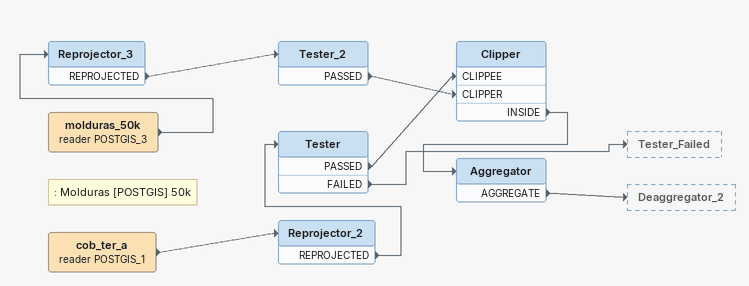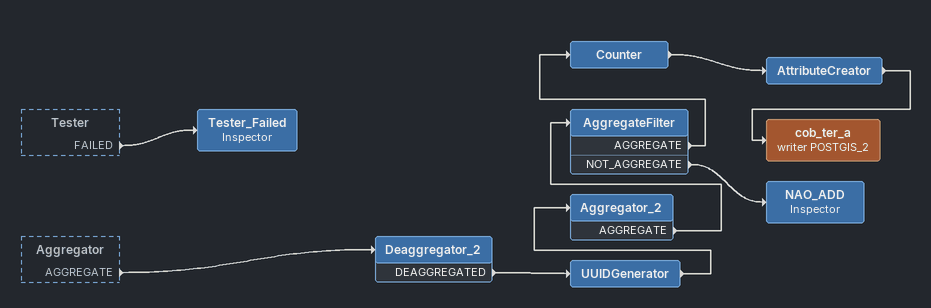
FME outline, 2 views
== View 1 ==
Note: : Molduras [POSTGIS] 50k
molduras_50k (reader POSTGIS_3)
    -> Reprojector_3
Reprojector_3
    REPROJECTED -> Tester_2
Tester_2
    PASSED -> Clipper [CLIPPER]
cob_ter_a (reader POSTGIS_1)
    -> Reprojector_2
Reprojector_2
    REPROJECTED -> Tester
Tester
    PASSED -> Clipper [CLIPPEE]
    FAILED -> Tester_Failed
Clipper
    INSIDE -> Aggregator
Aggregator
    AGGREGATE -> Deaggregator_2

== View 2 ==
Tester [outside]
    FAILED -> Tester_Failed
Aggregator [outside]
    AGGREGATE -> Deaggregator_2
Deaggregator_2
    DEAGGREGATED -> UUIDGenerator
UUIDGenerator
    -> Aggregator_2
Aggregator_2
    AGGREGATE -> AggregateFilter
AggregateFilter
    AGGREGATE -> Counter
    NOT_AGGREGATE -> NAO_ADD
Counter
    -> AttributeCreator
AttributeCreator
    -> cob_ter_a (writer POSTGIS_2)
cob_ter_a (writer POSTGIS_2)
NAO_ADD: Inspector
Tester_Failed: Inspector
